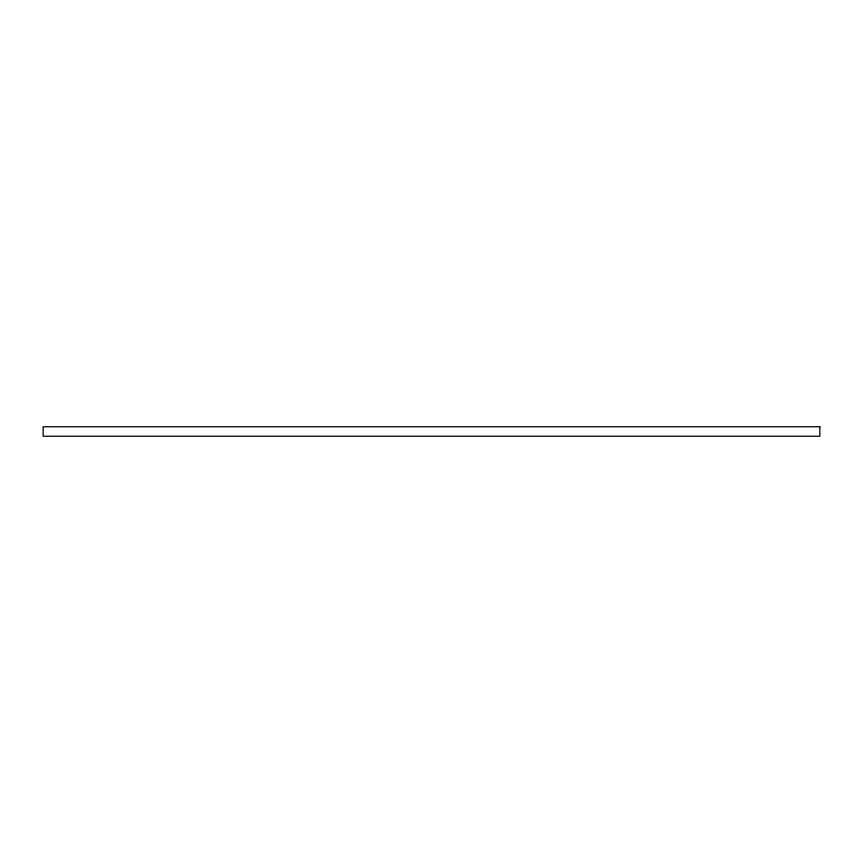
<?xml version="1.0" encoding="UTF-8"?>
<svg xmlns="http://www.w3.org/2000/svg" width="863" height="863" viewBox="0 0 863 863"><rect width="100%" height="100%" fill="white"/><g stroke="black" fill="none" stroke-linecap="round" stroke-linejoin="round"><path stroke-width="1.29" d="M819.85 426.754L43.15 426.754L43.15 436.247L819.85 436.247L819.85 426.754"/></g></svg>
